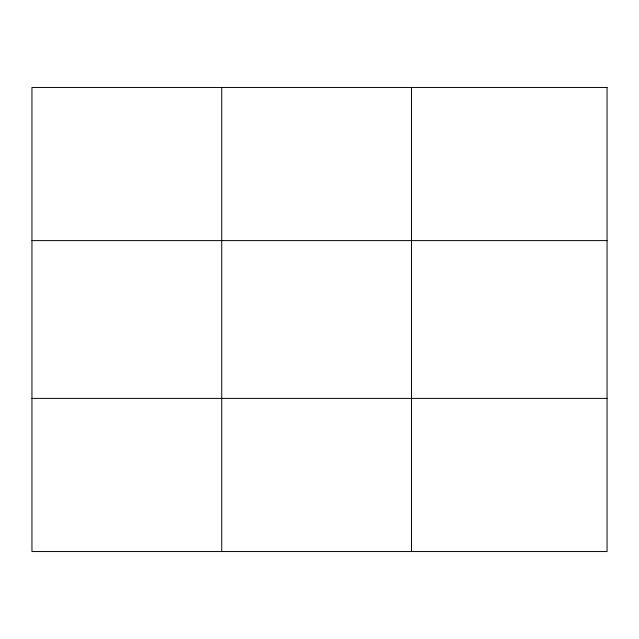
<?xml version="1.0" encoding="UTF-8"?>
<svg xmlns="http://www.w3.org/2000/svg" width="639" height="639" viewBox="0 0 639 639"><rect width="100%" height="100%" fill="white"/><g stroke="black" fill="none" stroke-linecap="round" stroke-linejoin="round"><path stroke-width="0.96" d="M221.733 87.455L221.733 551.545M411.516 87.455L411.516 551.545M31.95 240.607L607.05 240.607M31.95 398.393L607.05 398.393M607.05 87.455L607.05 551.545L31.95 551.545L31.95 87.455L607.05 87.455"/></g></svg>
